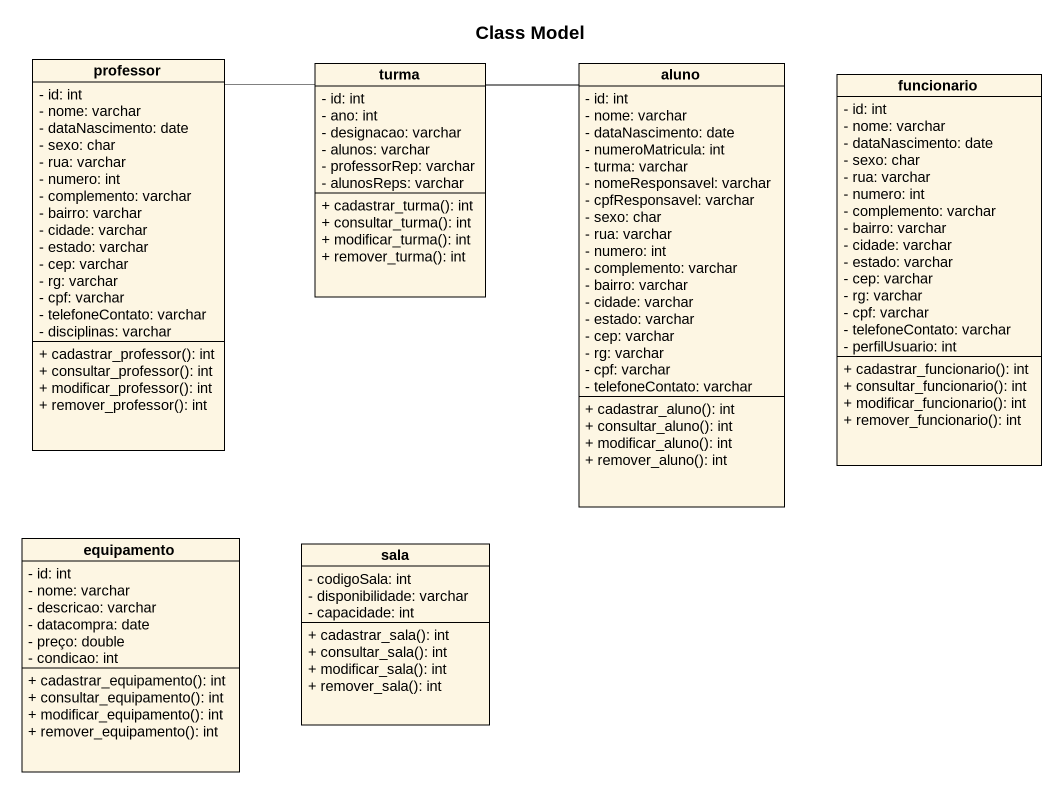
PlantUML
@startuml
title Class Model
hide circle
hide empty members
skinparam classAttributeIconSize 0
class professor {
  - id: int
  - nome: varchar
  - dataNascimento: date
  - sexo: char
  - rua: varchar
  - numero: int
  - complemento: varchar
  - bairro: varchar
  - cidade: varchar
  - estado: varchar
  - cep: varchar
  - rg: varchar
  - cpf: varchar
  - telefoneContato: varchar
  - disciplinas: varchar
  + cadastrar_professor(): int
  + consultar_professor(): int
  + modificar_professor(): int
  + remover_professor(): int
}
class turma {
  - id: int
  - ano: int
  - designacao: varchar
  - alunos: varchar
  - professorRep: varchar
  - alunosReps: varchar
  + cadastrar_turma(): int
  + consultar_turma(): int
  + modificar_turma(): int
  + remover_turma(): int
}
class aluno {
  - id: int
  - nome: varchar
  - dataNascimento: date
  - numeroMatricula: int
  - turma: varchar
  - nomeResponsavel: varchar
  - cpfResponsavel: varchar
  - sexo: char
  - rua: varchar
  - numero: int
  - complemento: varchar
  - bairro: varchar
  - cidade: varchar
  - estado: varchar
  - cep: varchar
  - rg: varchar
  - cpf: varchar
  - telefoneContato: varchar
  + cadastrar_aluno(): int
  + consultar_aluno(): int
  + modificar_aluno(): int
  + remover_aluno(): int
}
class funcionario {
  - id: int
  - nome: varchar
  - dataNascimento: date
  - sexo: char
  - rua: varchar
  - numero: int
  - complemento: varchar
  - bairro: varchar
  - cidade: varchar
  - estado: varchar
  - cep: varchar
  - rg: varchar
  - cpf: varchar
  - telefoneContato: varchar
  - perfilUsuario: int
  + cadastrar_funcionario(): int
  + consultar_funcionario(): int
  + modificar_funcionario(): int
  + remover_funcionario(): int
}
class equipamento {
  - id: int
  - nome: varchar
  - descricao: varchar
  - datacompra: date
  - preço: double
  - condicao: int
  + cadastrar_equipamento(): int
  + consultar_equipamento(): int
  + modificar_equipamento(): int
  + remover_equipamento(): int
}
class sala {
  - codigoSala: int
  - disponibilidade: varchar
  - capacidade: int
  + cadastrar_sala(): int
  + consultar_sala(): int
  + modificar_sala(): int
  + remover_sala(): int
}
turma -left- professor
turma -right- aluno
@enduml
